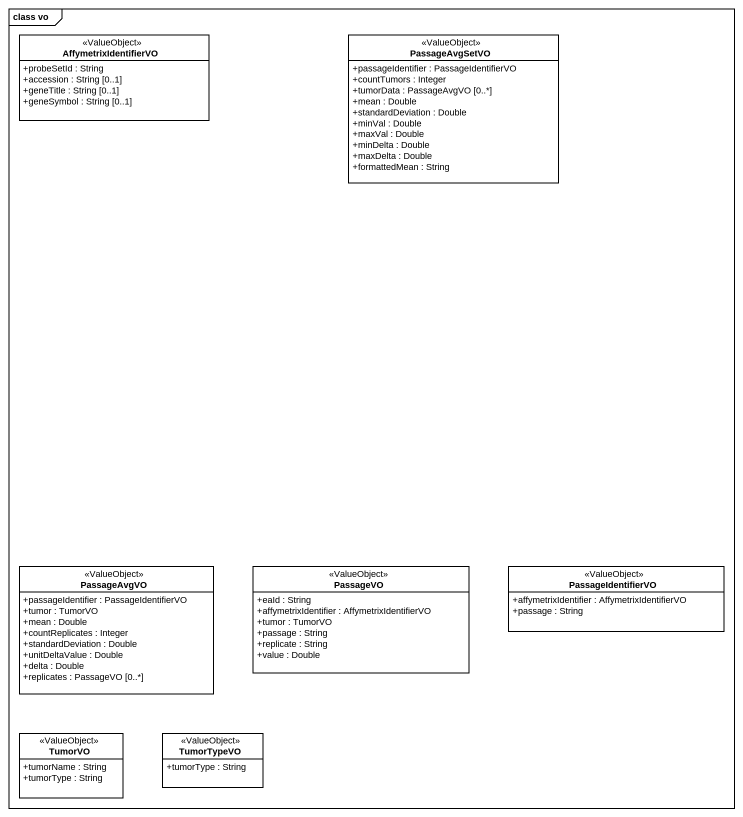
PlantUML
@startuml
mainframe class vo
hide circle
hide empty members
skinparam classAttributeIconSize 0
class AffymetrixIdentifierVO <<ValueObject>> {
  +probeSetId : String
  +accession : String [0..1]
  +geneTitle : String [0..1]
  +geneSymbol : String [0..1]
}
class PassageAvgSetVO <<ValueObject>> {
  +passageIdentifier : PassageIdentifierVO
  +countTumors : Integer
  +tumorData : PassageAvgVO [0..*]
  +mean : Double
  +standardDeviation : Double
  +minVal : Double
  +maxVal : Double
  +minDelta : Double
  +maxDelta : Double
  +formattedMean : String
}
class PassageAvgVO <<ValueObject>> {
  +passageIdentifier : PassageIdentifierVO
  +tumor : TumorVO
  +mean : Double
  +countReplicates : Integer
  +standardDeviation : Double
  +unitDeltaValue : Double
  +delta : Double
  +replicates : PassageVO [0..*]
}
class PassageVO <<ValueObject>> {
  +eaId : String
  +affymetrixIdentifier : AffymetrixIdentifierVO
  +tumor : TumorVO
  +passage : String
  +replicate : String
  +value : Double
}
class PassageIdentifierVO <<ValueObject>> {
  +affymetrixIdentifier : AffymetrixIdentifierVO
  +passage : String
}
class TumorVO <<ValueObject>> {
  +tumorName : String
  +tumorType : String
}
class TumorTypeVO <<ValueObject>> {
  +tumorType : String
}
@enduml
